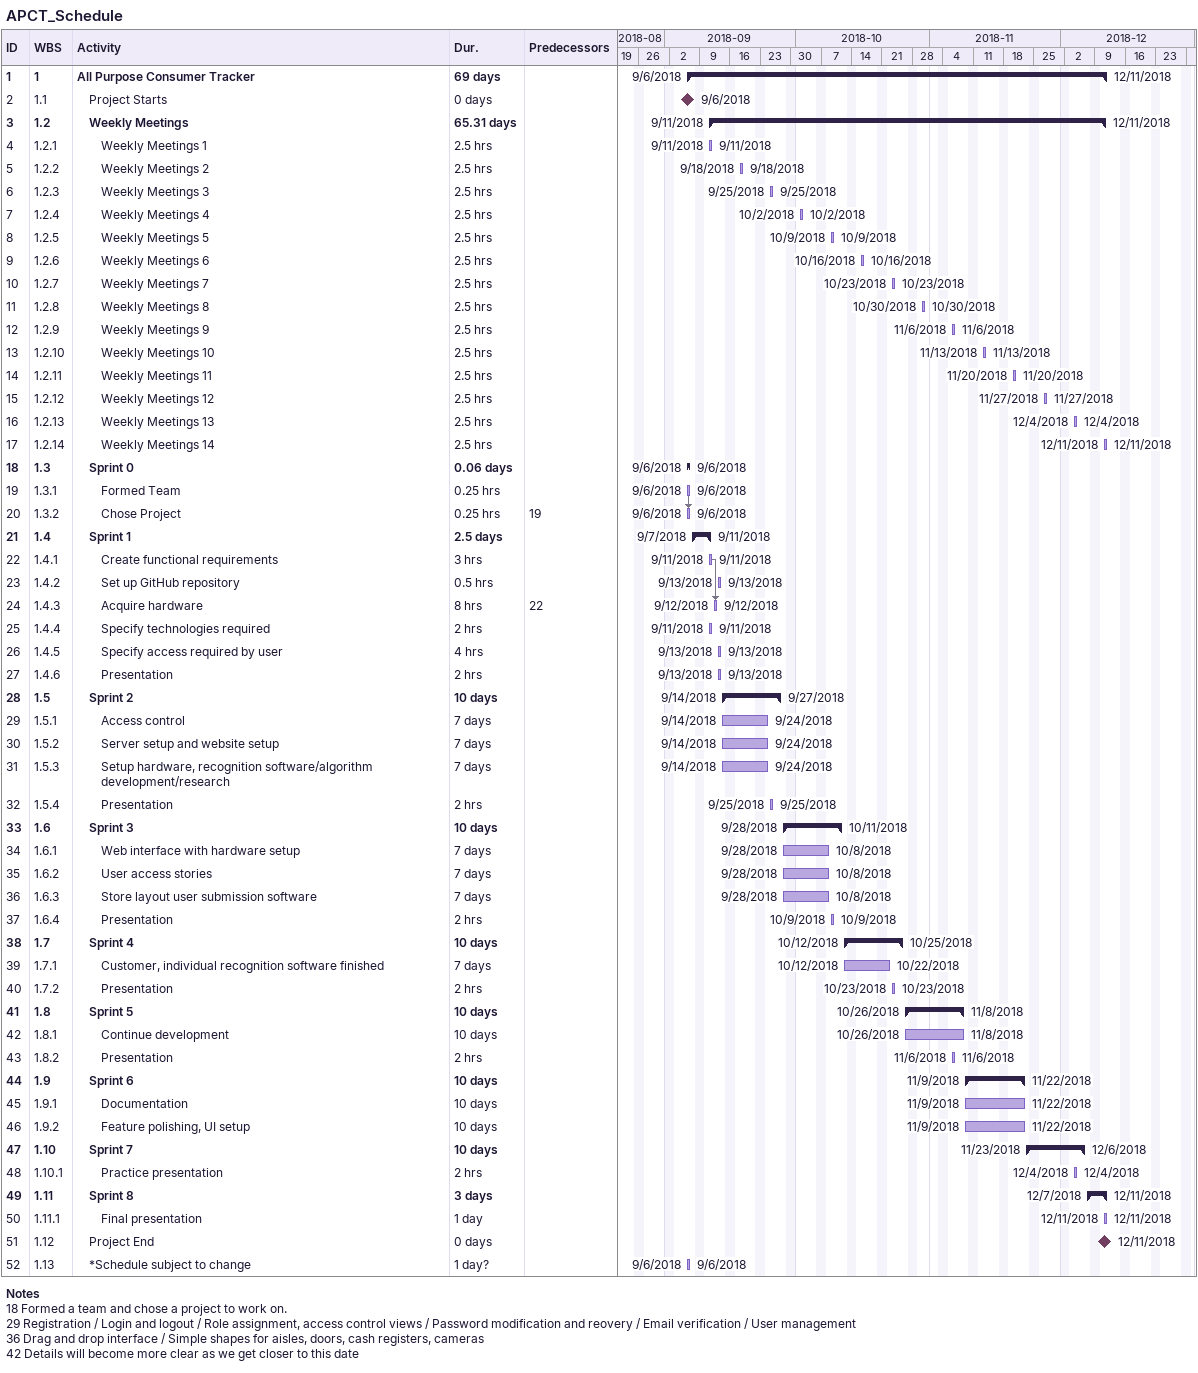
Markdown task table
APCT_Schedule

| ID | WBS | Task | Duration | Start | Finish | Predecessors |
|---|---|---|---|---|---|---|
| 1 | 1 | **All Purpose Consumer Tracker** | 69d | 2018-09-06 | 2018-12-11 |  |
| 2 | 1.1 | Project Starts | 0d | 2018-09-06 | 2018-09-06 |  |
| 3 | 1.2 | **Weekly Meetings** | 65.31d | 2018-09-11 | 2018-12-11 |  |
| 4 | 1.2.1 | Weekly Meetings 1 | 2.5h | 2018-09-11 | 2018-09-11 |  |
| 5 | 1.2.2 | Weekly Meetings 2 | 2.5h | 2018-09-18 | 2018-09-18 |  |
| 6 | 1.2.3 | Weekly Meetings 3 | 2.5h | 2018-09-25 | 2018-09-25 |  |
| 7 | 1.2.4 | Weekly Meetings 4 | 2.5h | 2018-10-02 | 2018-10-02 |  |
| 8 | 1.2.5 | Weekly Meetings 5 | 2.5h | 2018-10-09 | 2018-10-09 |  |
| 9 | 1.2.6 | Weekly Meetings 6 | 2.5h | 2018-10-16 | 2018-10-16 |  |
| 10 | 1.2.7 | Weekly Meetings 7 | 2.5h | 2018-10-23 | 2018-10-23 |  |
| 11 | 1.2.8 | Weekly Meetings 8 | 2.5h | 2018-10-30 | 2018-10-30 |  |
| 12 | 1.2.9 | Weekly Meetings 9 | 2.5h | 2018-11-06 | 2018-11-06 |  |
| 13 | 1.2.10 | Weekly Meetings 10 | 2.5h | 2018-11-13 | 2018-11-13 |  |
| 14 | 1.2.11 | Weekly Meetings 11 | 2.5h | 2018-11-20 | 2018-11-20 |  |
| 15 | 1.2.12 | Weekly Meetings 12 | 2.5h | 2018-11-27 | 2018-11-27 |  |
| 16 | 1.2.13 | Weekly Meetings 13 | 2.5h | 2018-12-04 | 2018-12-04 |  |
| 17 | 1.2.14 | Weekly Meetings 14 | 2.5h | 2018-12-11 | 2018-12-11 |  |
| 18 | 1.3 | **Sprint 0** | 0.06d | 2018-09-06 | 2018-09-06 |  |
| 19 | 1.3.1 | Formed Team | 0.25h | 2018-09-06 | 2018-09-06 |  |
| 20 | 1.3.2 | Chose Project | 0.25h | 2018-09-06 | 2018-09-06 | 19 |
| 21 | 1.4 | **Sprint 1** | 2.5d | 2018-09-07 | 2018-09-11 |  |
| 22 | 1.4.1 | Create functional requirements | 3h | 2018-09-11 | 2018-09-11 |  |
| 23 | 1.4.2 | Set up GitHub repository | 0.5h | 2018-09-13 | 2018-09-13 |  |
| 24 | 1.4.3 | Acquire hardware | 8h | 2018-09-12 | 2018-09-12 | 22 |
| 25 | 1.4.4 | Specify technologies required | 2h | 2018-09-11 | 2018-09-11 |  |
| 26 | 1.4.5 | Specify access required by user | 4h | 2018-09-13 | 2018-09-13 |  |
| 27 | 1.4.6 | Presentation | 2h | 2018-09-13 | 2018-09-13 |  |
| 28 | 1.5 | **Sprint 2** | 10d | 2018-09-14 | 2018-09-27 |  |
| 29 | 1.5.1 | Access control | 7d | 2018-09-14 | 2018-09-24 |  |
| 30 | 1.5.2 | Server setup and website setup | 7d | 2018-09-14 | 2018-09-24 |  |
| 31 | 1.5.3 | Setup hardware, recognition software/algorithm development/research | 7d | 2018-09-14 | 2018-09-24 |  |
| 32 | 1.5.4 | Presentation | 2h | 2018-09-25 | 2018-09-25 |  |
| 33 | 1.6 | **Sprint 3** | 10d | 2018-09-28 | 2018-10-11 |  |
| 34 | 1.6.1 | Web interface with hardware setup | 7d | 2018-09-28 | 2018-10-08 |  |
| 35 | 1.6.2 | User access stories | 7d | 2018-09-28 | 2018-10-08 |  |
| 36 | 1.6.3 | Store layout user submission software | 7d | 2018-09-28 | 2018-10-08 |  |
| 37 | 1.6.4 | Presentation | 2h | 2018-10-09 | 2018-10-09 |  |
| 38 | 1.7 | **Sprint 4** | 10d | 2018-10-12 | 2018-10-25 |  |
| 39 | 1.7.1 | Customer, individual recognition software finished | 7d | 2018-10-12 | 2018-10-22 |  |
| 40 | 1.7.2 | Presentation | 2h | 2018-10-23 | 2018-10-23 |  |
| 41 | 1.8 | **Sprint 5** | 10d | 2018-10-26 | 2018-11-08 |  |
| 42 | 1.8.1 | Continue development | 10d | 2018-10-26 | 2018-11-08 |  |
| 43 | 1.8.2 | Presentation | 2h | 2018-11-06 | 2018-11-06 |  |
| 44 | 1.9 | **Sprint 6** | 10d | 2018-11-09 | 2018-11-22 |  |
| 45 | 1.9.1 | Documentation | 10d | 2018-11-09 | 2018-11-22 |  |
| 46 | 1.9.2 | Feature polishing, UI setup | 10d | 2018-11-09 | 2018-11-22 |  |
| 47 | 1.10 | **Sprint 7** | 10d | 2018-11-23 | 2018-12-06 |  |
| 48 | 1.10.1 | Practice presentation | 2h | 2018-12-04 | 2018-12-04 |  |
| 49 | 1.11 | **Sprint 8** | 3d | 2018-12-07 | 2018-12-11 |  |
| 50 | 1.11.1 | Final presentation | 1d | 2018-12-11 | 2018-12-11 |  |
| 51 | 1.12 | Project End | 0d | 2018-12-11 | 2018-12-11 |  |
| 52 | 1.13 | *Schedule subject to change | 1d? | 2018-09-06 | 2018-09-06 |  |

Notes
- 18: Formed a team and chose a project to work on.
- 29: Registration / Login and logout / Role assignment, access control views / Password modification and reovery / Email verification / User management
- 36: Drag and drop interface / Simple shapes for aisles, doors, cash registers, cameras
- 42: Details will become more clear as we get closer to this date
